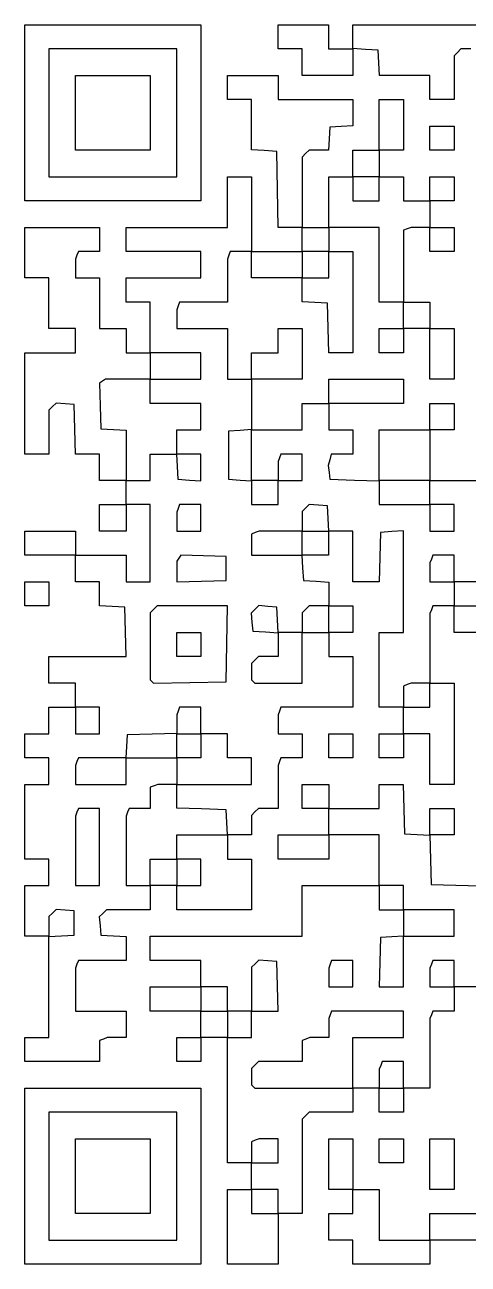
# Model space of a CAD drawing. Extents: x 15 to 585, y 256 to 826.
# Drawn here: x 15 to 219, y 256 to 826 of the extents above; entities that cross this region are included whole.
import ezdxf

# ---------------------------------------------------------------- set-up
doc = ezdxf.new("R2010")
doc.units = 0
doc.layers.add('Layer_1', color=7, linetype='CONTINUOUS')

msp = doc.modelspace()

# ---------------------------------------------------------------- linework, layer by layer
at = {"layer": 'Layer_1', "color": 7}
for points in [[(14.751989, 785.634242), (14.751989, 826.107962), (55.225697, 826.107962), (95.699408, 826.107962), (95.699408, 785.634242), (95.699408, 745.160539), (55.225697, 745.160539), (14.751989, 745.160539)], [(84.610733, 785.634242), (84.610733, 815.019269), (55.225697, 815.019269), (25.840664, 815.019269), (25.840664, 785.634242), (25.840664, 756.249214), (55.225697, 756.249214), (84.610733, 756.249214)], [(38.038238, 785.634242), (38.038238, 802.821713), (55.225697, 802.821713), (72.413155, 802.821713), (72.413155, 785.634242), (72.413155, 768.446771), (55.225697, 768.446771), (38.038238, 768.446771)], [(201.041963, 773.991117), (201.041963, 779.535459), (206.586307, 779.535459), (212.130652, 779.535459), (212.130652, 773.991117), (212.130652, 768.446771), (206.586307, 768.446771), (201.041962, 768.446771)], [(177.755715, 750.704816), (177.755715, 756.249131), (171.656933, 756.249131), (165.55815, 756.249131), (165.55815, 750.704816), (165.55815, 745.160456), (171.656933, 745.160456), (177.755715, 745.160456)], [(154.469475, 715.775629), (154.469475, 721.874374), (148.370693, 721.874374), (142.271903, 721.874374), (142.271903, 715.775629), (142.271903, 709.676831), (148.370693, 709.676831), (154.469475, 709.676831)], [(72.413155, 622.630451), (72.413155, 628.729241), (78.453982, 628.729241), (84.494812, 628.729241), (84.830085, 622.907689), (85.165372, 617.086136), (90.432487, 616.748344), (95.699617, 616.410551), (95.699617, 622.570099), (95.699617, 628.729616), (90.155257, 628.729616), (84.610942, 628.729616), (84.610942, 634.273976), (84.610942, 639.818336), (90.155257, 639.818336), (95.699617, 639.818336), (95.699617, 645.917119), (95.699617, 652.015864), (84.056512, 652.015864), (72.413367, 652.015864), (72.413367, 657.560224), (72.413367, 663.104584), (84.056512, 663.104584), (95.699618, 663.104584), (95.699618, 669.203374), (95.699618, 675.302111), (84.056512, 675.302111), (72.413367, 675.302111), (72.413367, 669.203374), (72.413367, 663.104584), (62.15631, 663.087784), (51.899297, 663.070984), (50.469161, 662.163671), (49.039023, 661.256321), (49.360475, 650.814739), (49.681923, 640.373111), (55.503477, 640.037831), (61.325071, 639.702551), (61.325071, 628.117361), (61.325071, 616.532224), (66.869385, 616.532224), (72.413743, 616.532224)], [(131.183227, 610.987346), (131.183227, 616.531706), (136.727542, 616.531706), (142.271902, 616.531706), (142.271902, 622.630451), (142.271902, 628.729241), (137.400622, 628.729241), (132.52938, 628.729241), (131.8563, 626.975261), (131.183228, 625.221289), (131.183228, 620.876479), (131.183228, 616.531706), (125.084438, 616.531706), (118.985655, 616.531706), (118.985655, 628.235584), (118.985655, 639.939454), (113.718533, 639.601661), (108.45141, 639.263869), (108.45141, 628.175149), (108.45141, 617.086474), (113.718533, 616.748674), (118.985655, 616.410881), (118.985655, 610.927294), (118.985655, 605.443706), (125.084438, 605.443706), (131.183228, 605.443706)], [(212.130652, 599.344204), (212.130652, 605.442994), (206.586307, 605.442994), (201.041962, 605.442994), (201.041962, 610.987346), (201.041962, 616.531706), (189.398842, 616.531706), (177.755715, 616.531706), (177.755715, 610.987346), (177.755715, 605.442994), (189.398842, 605.442994), (201.041962, 605.442994), (201.041962, 599.344204), (201.041962, 593.245459), (206.586307, 593.245459), (212.130652, 593.245459)], [(95.699408, 599.344204), (95.699408, 605.442994), (90.82812, 605.442994), (85.956877, 605.442994), (85.283805, 603.689014), (84.610732, 601.935041), (84.610732, 597.590231), (84.610732, 593.245459), (90.155047, 593.245459), (95.699408, 593.245459)], [(142.271903, 587.701099), (142.271903, 593.245459), (148.428652, 593.245459), (154.585358, 593.245459), (154.250078, 599.067011), (153.914805, 604.888564), (149.744963, 605.233481), (145.575128, 605.578406), (143.923373, 603.926644), (142.271655, 602.274934), (142.271655, 597.760256), (142.271655, 593.245586), (132.382523, 593.245586), (122.493398, 593.245586), (120.739425, 592.572514), (118.985408, 591.899441), (118.985408, 587.028154), (118.985408, 582.156866), (130.62855, 582.156866), (142.271655, 582.156866)], [(107.34255, 576.057956), (107.34255, 581.602316), (96.900923, 581.923766), (86.45934, 582.245216), (85.552028, 580.815079), (84.644678, 579.384896), (84.627877, 574.633436), (84.611077, 569.881931), (95.97699, 570.197929), (107.342903, 570.513934)], [(14.751989, 564.414979), (14.751989, 569.959339), (20.296306, 569.959339), (25.840664, 569.959339), (25.840664, 564.414979), (25.840664, 558.870619), (20.296306, 558.870619), (14.751989, 558.870619)], [(107.647905, 541.406006), (107.953432, 558.870701), (91.767495, 558.870701), (75.581512, 558.870701), (73.99744, 557.286634), (72.413328, 555.702521), (72.413328, 540.283946), (72.413328, 524.865379), (73.180319, 524.098429), (73.947275, 523.331434), (90.644978, 523.636541), (107.342722, 523.941641)], [(142.271903, 535.030196), (142.271903, 546.673339), (148.370693, 546.673339), (154.469475, 546.673339), (154.469475, 552.772084), (154.469475, 558.870874), (149.954768, 558.870874), (145.440098, 558.870874), (143.856022, 557.286799), (142.271903, 555.702686), (142.271903, 551.188009), (142.271903, 546.673339), (136.78551, 546.673339), (131.29911, 546.673339), (130.96383, 552.494891), (130.62855, 558.316444), (126.458715, 558.661361), (122.28888, 559.006279), (120.56952, 557.286926), (118.85016, 555.567566), (119.195078, 551.397731), (119.539995, 547.227889), (125.361555, 546.892609), (131.183145, 546.557329), (131.183145, 541.070936), (131.183145, 535.584536), (126.66843, 535.584536), (122.15376, 535.584536), (120.569685, 534.000461), (118.985573, 532.416349), (118.985573, 528.640931), (118.985573, 524.865469), (119.724825, 524.126261), (120.46407, 523.387009), (131.367922, 523.387009), (142.27182, 523.387009)], [(84.610733, 541.128979), (84.610733, 546.673339), (90.155048, 546.673339), (95.699408, 546.673339), (95.699408, 541.128979), (95.699408, 535.584626), (90.155048, 535.584626), (84.610733, 535.584626)], [(201.041963, 517.842566), (201.041963, 523.386926), (196.697182, 523.386926), (192.352387, 523.386926), (190.5984, 522.713846), (188.844405, 522.040774), (188.844405, 517.169494), (188.844405, 512.298206), (194.94318, 512.298206), (201.041962, 512.298206)], [(49.12691, 506.199416), (49.12691, 512.298206), (43.582555, 512.298206), (38.038238, 512.298206), (38.038238, 506.199416), (38.038238, 500.100671), (43.582555, 500.100671), (49.12691, 500.100671)], [(72.413155, 436.340666), (72.413155, 442.439464), (78.511942, 442.439464), (84.610732, 442.439464), (84.610732, 436.340666), (84.610732, 430.241906), (90.155047, 430.241906), (95.699408, 430.241906), (95.699408, 436.340666), (95.699408, 442.439464), (90.155047, 442.439464), (84.610732, 442.439464), (84.610732, 447.983816), (84.610732, 453.528131), (96.311797, 453.528131), (108.012862, 453.528131), (107.677582, 459.349729), (107.342303, 465.171281), (95.97639, 465.487286), (84.610478, 465.803284), (84.610478, 471.308831), (84.610478, 476.814379), (101.797943, 476.814379), (118.985408, 476.814379), (118.985408, 482.913169), (118.985408, 489.011959), (113.441047, 489.011959), (107.896725, 489.011959), (107.896725, 494.556311), (107.896725, 500.100671), (101.797943, 500.100671), (95.699152, 500.100671), (95.699152, 506.199416), (95.699152, 512.298206), (90.827872, 512.298206), (85.95663, 512.298206), (85.283558, 510.544226), (84.610478, 508.790216), (84.610478, 504.484249), (84.610478, 500.178251), (73.244571, 499.862246), (61.878659, 499.546249), (61.540864, 494.279119), (61.203068, 489.011996), (50.29377, 489.011996), (39.384513, 489.011996), (38.711438, 487.258024), (38.038364, 485.504006), (38.038364, 481.159234), (38.038364, 476.814424), (49.681461, 476.814424), (61.32461, 476.814424), (61.32461, 482.913214), (61.32461, 489.011996), (72.96771, 489.011996), (84.61086, 489.011996), (84.61086, 482.913214), (84.61086, 476.814424), (80.266042, 476.814424), (75.921278, 476.814424), (74.167258, 476.141396), (72.413284, 475.468316), (72.413284, 470.597029), (72.413284, 465.725749), (67.541999, 465.725749), (62.670757, 465.725749), (61.997681, 463.971776), (61.324609, 462.217751), (61.324609, 446.229844), (61.324609, 430.241944), (66.868924, 430.241944), (72.413284, 430.241944)], [(84.610733, 494.556311), (84.610733, 500.100671), (90.155048, 500.100671), (95.699408, 500.100671), (95.699408, 494.556311), (95.699408, 489.011959), (90.155048, 489.011959), (84.610733, 489.011959)], [(154.469475, 494.556229), (154.469475, 500.100589), (160.013798, 500.100589), (165.55815, 500.100589), (165.55815, 494.556229), (165.55815, 489.011876), (160.013798, 489.011876), (154.469475, 489.011876)], [(49.12691, 447.983816), (49.12691, 465.725704), (44.255625, 465.725704), (39.384387, 465.725704), (38.711312, 463.971731), (38.038238, 462.217714), (38.038238, 446.229799), (38.038238, 430.241906), (43.582555, 430.241906), (49.12691, 430.241906)], [(188.844405, 395.312546), (188.844405, 406.955636), (200.487525, 406.955636), (212.130653, 406.955636), (212.130653, 413.054434), (212.130653, 419.153194), (200.487525, 419.153194), (188.844405, 419.153194), (188.844405, 424.697569), (188.844405, 430.241906), (183.30006, 430.241906), (177.755715, 430.241906), (177.755715, 424.697569), (177.755715, 419.153194), (183.30006, 419.153194), (188.844405, 419.153194), (188.844405, 413.115191), (188.844405, 407.077181), (183.577275, 406.739389), (178.310145, 406.401604), (177.994147, 395.035661), (177.678143, 383.669764), (183.261285, 383.669764), (188.84442, 383.669764)], [(37.483811, 413.054434), (37.483811, 418.598771), (33.313931, 418.943719), (29.144096, 419.288621), (27.49238, 417.636889), (25.840664, 415.985186), (25.840664, 411.412556), (25.840664, 406.839926), (31.662216, 407.175214), (37.483811, 407.510494)], [(118.985655, 366.481909), (118.985655, 372.580706), (125.123212, 372.580706), (131.2608, 372.580706), (130.944802, 383.946604), (130.628805, 395.312546), (126.458962, 395.657449), (122.289127, 396.002359), (120.637372, 394.350664), (118.985655, 392.698924), (118.985655, 382.639894), (118.985655, 372.580864), (113.441295, 372.580864), (107.89698, 372.580864), (107.89698, 378.125239), (107.89698, 383.669569), (101.79819, 383.669569), (95.699408, 383.669569), (95.699408, 378.125239), (95.699408, 372.580864), (101.79819, 372.580864), (107.89698, 372.580864), (107.89698, 366.482104), (107.89698, 360.383306), (113.441295, 360.383306), (118.985655, 360.383306)], [(165.55815, 389.768171), (165.55815, 395.866969), (160.68687, 395.866969), (155.815628, 395.866969), (155.142555, 394.112981), (154.469475, 392.358986), (154.469475, 388.014176), (154.469475, 383.669374), (160.013798, 383.669374), (165.55815, 383.669374)], [(212.130652, 389.768171), (212.130652, 395.866969), (207.25938, 395.866969), (202.388108, 395.866969), (201.715035, 394.112981), (201.041963, 392.358986), (201.041963, 388.014176), (201.041963, 383.669374), (206.586308, 383.669374), (212.130653, 383.669374)], [(165.55815, 348.740051), (165.55815, 360.383149), (177.201278, 360.383149), (188.844405, 360.383149), (188.844405, 366.481909), (188.844405, 372.580706), (172.330005, 372.580706), (155.815628, 372.580706), (155.142555, 370.826749), (154.469475, 369.072724), (154.469475, 364.727951), (154.469475, 360.383149), (150.124665, 360.383149), (145.7799, 360.383149), (144.02592, 359.710076), (142.271902, 359.037004), (142.271902, 354.165739), (142.271902, 349.294481), (132.212873, 349.294481), (122.153842, 349.294481), (120.569768, 347.710339), (118.985655, 346.126279), (118.985655, 342.350839), (118.985655, 338.575406), (119.724908, 337.836146), (120.46416, 337.096886), (143.011155, 337.096886), (165.55815, 337.096886)], [(188.844405, 343.195684), (188.844405, 349.294481), (183.973132, 349.294481), (179.10186, 349.294481), (178.428787, 347.540449), (177.755715, 345.786454), (177.755715, 341.441689), (177.755715, 337.096886), (183.30006, 337.096886), (188.844405, 337.096886)], [(14.751989, 296.622956), (14.751989, 337.096684), (55.225697, 337.096684), (95.699408, 337.096684), (95.699408, 296.622956), (95.699408, 256.149266), (55.225697, 256.149266), (14.751989, 256.149266)], [(84.610733, 296.622956), (84.610733, 326.008016), (55.225697, 326.008016), (25.840664, 326.008016), (25.840664, 296.622956), (25.840664, 267.237934), (55.225697, 267.237934), (84.610733, 267.237934)], [(38.038238, 296.622956), (38.038238, 313.810421), (55.225697, 313.810421), (72.413156, 313.810421), (72.413156, 296.622956), (72.413156, 279.435491), (55.225697, 279.435491), (38.038238, 279.435491)], [(131.183227, 308.266129), (131.183227, 313.810421), (126.838417, 313.810421), (122.493652, 313.810421), (120.739672, 313.137349), (118.985655, 312.464276), (118.985655, 307.593056), (118.985655, 302.721754), (125.084437, 302.721754), (131.183227, 302.721754)], [(177.755715, 308.266241), (177.755715, 313.810541), (183.30006, 313.810541), (188.844405, 313.810541), (188.844405, 308.266241), (188.844405, 302.721836), (183.30006, 302.721836), (177.755715, 302.721836)], [(201.041963, 302.167444), (201.041963, 313.810541), (206.586307, 313.810541), (212.130652, 313.810541), (212.130652, 302.167444), (212.130652, 290.524316), (206.586307, 290.524316), (201.041962, 290.524316)], [(131.183227, 284.979859), (131.183227, 290.524196), (125.084437, 290.524196), (118.985655, 290.524196), (118.985655, 284.979859), (118.985655, 279.435491), (125.084437, 279.435491), (131.183227, 279.435491)]]:
    msp.add_lwpolyline(points, close=True, dxfattribs=at)
for points in [[(219.813465, 815.019312), (215.29878, 815.019312), (213.714682, 813.435214), (212.130592, 811.851116), (212.130592, 801.79209), (212.130592, 791.733064), (206.58624, 791.733064), (201.041902, 791.733064), (201.041902, 797.27741), (201.041902, 802.821756), (189.456727, 802.821756), (177.871545, 802.821756), (177.5364, 808.643315), (177.20124, 814.464881), (171.37968, 814.800034), (165.558112, 815.135189), (165.558112, 808.978462), (165.558112, 802.821734), (153.915008, 802.821734), (142.271865, 802.821734), (142.271865, 808.920512), (142.271865, 815.01929), (136.727505, 815.01929), (131.18319, 815.01929), (131.18319, 820.563637), (131.18319, 826.107983), (142.826287, 826.107983), (154.469437, 826.107983), (154.469437, 820.563637), (154.469437, 815.01929), (160.013752, 815.01929), (165.558112, 815.01929), (165.558112, 820.563637), (165.558112, 826.107983), (194.943143, 826.107983), (224.328173, 826.107983)], [(224.328158, 546.672589), (218.229375, 546.672589), (212.130593, 546.672589), (212.130593, 552.771334), (212.130593, 558.870116), (207.25932, 558.870116), (202.388048, 558.870116), (201.714975, 557.116144), (201.041903, 555.362119), (201.041903, 539.374211), (201.041903, 523.386334), (206.586248, 523.386334), (212.130593, 523.386334), (212.130593, 500.100086), (212.130593, 476.813794), (206.586248, 476.813794), (201.041903, 476.813794), (201.041903, 488.456936), (201.041903, 500.100086), (194.94312, 500.100086), (188.844345, 500.100086), (188.844345, 494.555726), (188.844345, 489.011366), (183.3, 489.011366), (177.755655, 489.011366), (177.755655, 494.555726), (177.755655, 500.100086), (183.3, 500.100086), (188.844345, 500.100086), (188.844345, 506.198831), (188.844345, 512.297621), (183.3, 512.297621), (177.755655, 512.297621), (177.755655, 529.485079), (177.755655, 546.672589), (183.3, 546.672589), (188.844345, 546.672589), (188.844345, 570.019564), (188.844345, 593.366576), (183.577215, 593.028784), (178.310085, 592.690991), (177.994087, 581.325124), (177.678083, 569.959211), (171.618105, 569.959211), (165.558112, 569.959211), (165.558112, 581.602316), (165.558112, 593.245459), (160.013752, 593.245459), (154.469437, 593.245459), (154.469437, 587.701099), (154.469437, 582.156739), (148.312687, 582.156739), (142.155982, 582.156739), (142.491262, 576.335194), (142.826542, 570.513641), (148.648095, 570.178354), (154.469685, 569.843081), (154.469685, 564.356681), (154.469685, 558.870289), (160.014, 558.870289), (165.558367, 558.870289), (165.558367, 552.771499), (165.558367, 546.672754), (160.014, 546.672754), (154.469685, 546.672754), (154.469685, 541.128394), (154.469685, 535.584034), (160.014, 535.584034), (165.558367, 535.584034), (165.558367, 523.940929), (165.558367, 512.297786), (149.043975, 512.297786), (132.52959, 512.297786), (131.856517, 510.543806), (131.183438, 508.789796), (131.183438, 504.445024), (131.183438, 500.100259), (136.72776, 500.100259), (142.272113, 500.100259), (142.272113, 494.555891), (142.272113, 489.011539), (137.400833, 489.011539), (132.52959, 489.011539), (131.856517, 487.257559), (131.183438, 485.503541), (131.183438, 475.614416), (131.183438, 465.725291), (126.668723, 465.725291), (122.154053, 465.725291), (120.569985, 464.141216), (118.985865, 462.557104), (118.985865, 458.042426), (118.985865, 453.527711), (113.441505, 453.527711), (107.89719, 453.527711), (107.89719, 447.983396), (107.89719, 442.439029), (113.441505, 442.439029), (118.985865, 442.439029), (118.985865, 430.795939), (118.985865, 419.152804), (101.7984, 419.152804), (84.610942, 419.152804), (84.610942, 424.697141), (84.610942, 430.241471), (78.512152, 430.241471), (72.413367, 430.241471), (72.413367, 424.697141), (72.413367, 419.152804), (62.354336, 419.152804), (52.295308, 419.152804), (50.643591, 417.501071), (48.991873, 415.849369), (49.336796, 411.679541), (49.681715, 407.509676), (55.503266, 407.174389), (61.324859, 406.839146), (61.324859, 401.352746), (61.324859, 395.866346), (50.354787, 395.866346), (39.384764, 395.866346), (38.711689, 394.112351), (38.038615, 392.358319), (38.038615, 382.469216), (38.038615, 372.580076), (49.681715, 372.580076), (61.324859, 372.580076), (61.324859, 366.481279), (61.324859, 360.382519), (56.980049, 360.382519), (52.635278, 360.382519), (50.881262, 359.709446), (49.127286, 359.036381), (49.127286, 354.165116), (49.127286, 349.293814), (31.939828, 349.293814), (14.752366, 349.293814), (14.752366, 354.838189), (14.752366, 360.382519), (20.296683, 360.382519), (25.841041, 360.382519), (25.841041, 383.668744), (25.841041, 406.955014), (20.296683, 406.955014), (14.752366, 406.955014), (14.752366, 418.598141), (14.752366, 430.241239), (20.296683, 430.241239), (25.841041, 430.241239), (25.841041, 436.340036), (25.841041, 442.438834), (20.296683, 442.438834), (14.752366, 442.438834), (14.752366, 459.626291), (14.752366, 476.813756), (20.296683, 476.813756), (25.841041, 476.813756), (25.841041, 482.912546), (25.841041, 489.011329), (20.296683, 489.011329), (14.752366, 489.011329), (14.752366, 494.555689), (14.752366, 500.100041), (20.296683, 500.100041), (25.841041, 500.100041), (25.841041, 506.198794), (25.841041, 512.297576), (31.939828, 512.297576), (38.038615, 512.297576), (38.038615, 517.841936), (38.038615, 523.386296), (31.939828, 523.386296), (25.841042, 523.386296), (25.841042, 529.485041), (25.841042, 535.583824), (43.621741, 535.583824), (61.402436, 535.583824), (61.086433, 546.949736), (60.770434, 558.315649), (54.94884, 558.650929), (49.127286, 558.986201), (49.127286, 564.472601), (49.127286, 569.959001), (43.582931, 569.959001), (38.038615, 569.959001), (38.038615, 576.057746), (38.038615, 582.156536), (26.39547, 582.156536), (14.752366, 582.156536), (14.752366, 587.700889), (14.752366, 593.245249), (26.39547, 593.245249), (38.038615, 593.245249), (38.038615, 587.700889), (38.038615, 582.156536), (49.681715, 582.156536), (61.324859, 582.156536), (61.324859, 576.057746), (61.324859, 569.959001), (66.869178, 569.959001), (72.413535, 569.959001), (72.413535, 587.700889), (72.413535, 605.442776), (66.869178, 605.442776), (61.324859, 605.442776), (61.324859, 599.343994), (61.324859, 593.245249), (55.226073, 593.245249), (49.127286, 593.245249), (49.127286, 599.343994), (49.127286, 605.442776), (55.226073, 605.442776), (61.324859, 605.442776), (61.324859, 610.987144), (61.324859, 616.531496), (55.226073, 616.531496), (49.127286, 616.531496), (49.127286, 622.630241), (49.127286, 628.729031), (43.621741, 628.729031), (38.11619, 628.729031), (37.800189, 640.094944), (37.484188, 651.460856), (33.314309, 651.805774), (29.144473, 652.150691), (27.492758, 650.498936), (25.841042, 648.847219), (25.841042, 638.788189), (25.841042, 628.729151), (20.296683, 628.729151), (14.752366, 628.729151), (14.752366, 652.015406), (14.752366, 675.301654), (26.39547, 675.301654), (38.038615, 675.301654), (38.038615, 680.846014), (38.038615, 686.390374), (31.939828, 686.390374), (25.841042, 686.390374), (25.841042, 698.033479), (25.841042, 709.676621), (20.296683, 709.676621), (14.752366, 709.676621), (14.752366, 721.319741), (14.752366, 732.962884), (31.939828, 732.962884), (49.127286, 732.962884), (49.127286, 727.418524), (49.127286, 721.874164), (44.256002, 721.874164), (39.384764, 721.874164), (38.71169, 720.120191), (38.038615, 718.366211), (38.038615, 714.021401), (38.038615, 709.676621), (43.582931, 709.676621), (49.127286, 709.676621), (49.127286, 698.033479), (49.127286, 686.390374), (55.226073, 686.390374), (61.324859, 686.390374), (61.324859, 680.846014), (61.324859, 675.301654), (66.869178, 675.301654), (72.413535, 675.301654), (72.413535, 686.944804), (72.413535, 698.587901), (66.869178, 698.587901), (61.324859, 698.587901), (61.324859, 704.132261), (61.324859, 709.676621), (78.512325, 709.676621), (95.699782, 709.676621), (95.699782, 715.775419), (95.699782, 721.874164), (78.512325, 721.874164), (61.324859, 721.874164), (61.324859, 727.418524), (61.324859, 732.962884), (84.611108, 732.962884), (107.897355, 732.962884), (107.897355, 744.605989), (107.897355, 756.249131), (113.44167, 756.249131), (118.98603, 756.249131), (118.98603, 739.061666), (118.98603, 721.874164), (130.62918, 721.874164), (142.272285, 721.874164), (142.272285, 727.418524), (142.272285, 732.962884), (136.756088, 732.962884), (131.23989, 732.962884), (130.93437, 750.427579), (130.628843, 767.892252), (124.807253, 768.227407), (118.9857, 768.562562), (118.9857, 780.147737), (118.9857, 791.732912), (113.44134, 791.732912), (107.897025, 791.732912), (107.897025, 797.277259), (107.897025, 802.821604), (119.54013, 802.821604), (131.183273, 802.821604), (131.183273, 797.277259), (131.183273, 791.732912), (148.37073, 791.732912), (165.558195, 791.732912), (165.558195, 785.694891), (165.558195, 779.656863), (160.291072, 779.318903), (155.02395, 778.980939), (154.686158, 773.713811), (154.347938, 768.446686), (149.89404, 768.446686), (145.440098, 768.446686), (143.856022, 766.862584), (142.271903, 765.278486), (142.271903, 749.120704), (142.271903, 732.962884), (148.370693, 732.962884), (154.469475, 732.962884), (154.469475, 744.605989), (154.469475, 756.249131), (160.013798, 756.249131), (165.55815, 756.249131), (165.55815, 762.347899), (165.55815, 768.446686), (171.656933, 768.446686), (177.755715, 768.446686), (177.755715, 780.089896), (177.755715, 791.733021), (183.30006, 791.733021), (188.844405, 791.733021), (188.844405, 780.089896), (188.844405, 768.446771), (183.30006, 768.446771), (177.755715, 768.446771), (177.755715, 762.347989), (177.755715, 756.249214), (183.30006, 756.249214), (188.844405, 756.249214), (188.844405, 750.704854), (188.844405, 745.160539), (194.94318, 745.160539), (201.041963, 745.160539), (201.041963, 750.704854), (201.041963, 756.249214), (206.586307, 756.249214), (212.130652, 756.249214), (212.130652, 750.704854), (212.130652, 745.160539), (206.586307, 745.160539), (201.041962, 745.160539), (201.041962, 739.061756), (201.041962, 732.962966), (206.586307, 732.962966), (212.130652, 732.962966), (212.130652, 727.418606), (212.130652, 721.874246), (206.586307, 721.874246), (201.041962, 721.874246), (201.041962, 727.418606), (201.041962, 732.962966), (196.697182, 732.962966), (192.352387, 732.962966), (190.5984, 732.289894), (188.844405, 731.616814), (188.844405, 715.102429), (188.844405, 698.587991), (194.94318, 698.587991), (201.041962, 698.587991), (201.041962, 692.489239), (201.041962, 686.390456), (206.586307, 686.390456), (212.130652, 686.390456), (212.130652, 674.747306), (212.130652, 663.104209), (206.586307, 663.104209), (201.041962, 663.104209), (201.041962, 674.747306), (201.041962, 686.390456), (194.94318, 686.390456), (188.844405, 686.390456), (188.844405, 680.846096), (188.844405, 675.301736), (183.30006, 675.301736), (177.755715, 675.301736), (177.755715, 680.846096), (177.755715, 686.390456), (183.30006, 686.390456), (188.844405, 686.390456), (188.844405, 692.489239), (188.844405, 698.587991), (183.30006, 698.587991), (177.755715, 698.587991), (177.755715, 715.775509), (177.755715, 732.962966), (166.11258, 732.962966), (154.469475, 732.962966), (154.469475, 727.418606), (154.469475, 721.874246), (160.013798, 721.874246), (165.55815, 721.874246), (165.55815, 698.587991), (165.55815, 675.301736), (160.052603, 675.301736), (154.547055, 675.301736), (154.23105, 686.667649), (153.915053, 698.033561), (148.093455, 698.368841), (142.271902, 698.704121), (142.271902, 704.190521), (142.271902, 709.676914), (130.628805, 709.676914), (118.985655, 709.676914), (118.985655, 715.775711), (118.985655, 721.874456), (114.114375, 721.874456), (109.243133, 721.874456), (108.570053, 720.120484), (107.89698, 718.366504), (107.89698, 708.477326), (107.89698, 698.588194), (96.92691, 698.588194), (85.956878, 698.588194), (85.283805, 696.834221), (84.610733, 695.080249), (84.610733, 690.735431), (84.610733, 686.390666), (96.253838, 686.390666), (107.89698, 686.390666), (107.89698, 674.747524), (107.89698, 663.104419), (113.441295, 663.104419), (118.985655, 663.104419), (118.985655, 669.203201), (118.985655, 675.301946), (125.084437, 675.301946), (131.183227, 675.301946), (131.183227, 680.846306), (131.183227, 686.390666), (136.727542, 686.390666), (142.271902, 686.390666), (142.271902, 674.747524), (142.271902, 663.104419), (130.628805, 663.104419), (118.985655, 663.104419), (118.985655, 651.461269), (118.985655, 639.818164), (130.628805, 639.818164), (142.271903, 639.818164), (142.271903, 645.916954), (142.271903, 652.015699), (148.370693, 652.015699), (154.469475, 652.015699), (154.469475, 657.560059), (154.469475, 663.104419), (171.656933, 663.104419), (188.844405, 663.104419), (188.844405, 657.560059), (188.844405, 652.015699), (171.656933, 652.015699), (154.469475, 652.015699), (154.469475, 645.916954), (154.469475, 639.818164), (160.013798, 639.818164), (165.55815, 639.818164), (165.55815, 634.273811), (165.55815, 628.729451), (160.589385, 628.729451), (155.620583, 628.729451), (154.958445, 626.091259), (154.296308, 623.453104), (154.660088, 620.269706), (155.02386, 617.086346), (166.389773, 616.770341), (177.75567, 616.454344), (177.75567, 628.136299), (177.75567, 639.818209), (189.398798, 639.818209), (201.041918, 639.818209), (201.041918, 645.916999), (201.041918, 652.015744), (206.586263, 652.015744), (212.130608, 652.015744), (212.130608, 645.916999), (212.130608, 639.818209), (206.586263, 639.818209), (201.041917, 639.818209), (201.041917, 628.175066), (201.041917, 616.531961), (212.685045, 616.531961), (224.328173, 616.531961)], [(224.250645, 569.959594), (218.19066, 569.959594), (212.130668, 569.959594), (212.130668, 576.058331), (212.130668, 582.157121), (207.259395, 582.157121), (202.388123, 582.157121), (201.71505, 580.403141), (201.041978, 578.649124), (201.041978, 574.304359), (201.041978, 569.959594), (206.586323, 569.959594), (212.130668, 569.959594), (212.130668, 564.415226), (212.130668, 558.870874), (218.229443, 558.870874), (224.328233, 558.870874)], [(224.250675, 383.670469), (218.190697, 383.670469), (212.130705, 383.670469), (212.130705, 378.126176), (212.130705, 372.581801), (207.259433, 372.581801), (202.38816, 372.581801), (201.715088, 370.827806), (201.042023, 369.073819), (201.042023, 353.085874), (201.042023, 337.097981), (194.943233, 337.097981), (188.844458, 337.097981), (188.844458, 331.553644), (188.844458, 326.009314), (183.300113, 326.009314), (177.755768, 326.009314), (177.755768, 331.553644), (177.755768, 337.097981), (171.656985, 337.097981), (165.558195, 337.097981), (165.558195, 331.553644), (165.558195, 326.009314), (155.499165, 326.009314), (145.440135, 326.009314), (143.85606, 324.425171), (142.271948, 322.841111), (142.271948, 301.138946), (142.271948, 279.436819), (136.727588, 279.436819), (131.183273, 279.436819), (131.183273, 267.793646), (131.183273, 256.150556), (119.54013, 256.150556), (107.897025, 256.150556), (107.89698, 273.336731), (107.89698, 290.524196), (113.441295, 290.524196), (118.985655, 290.524196), (118.985655, 296.622956), (118.985655, 302.721754), (113.441295, 302.721754), (107.89698, 302.721754), (107.89698, 331.552354), (107.89698, 360.382916), (101.79819, 360.382916), (95.699408, 360.382916), (95.699408, 354.838616), (95.699408, 349.294249), (90.155047, 349.294249), (84.610732, 349.294249), (84.610732, 354.838616), (84.610732, 360.382916), (90.155047, 360.382916), (95.699408, 360.382916), (95.699408, 366.481714), (95.699408, 372.580511), (84.056303, 372.580511), (72.413155, 372.580511), (72.413155, 378.124841), (72.413155, 383.669179), (84.056303, 383.669179), (95.699408, 383.669179), (95.699408, 389.767976), (95.699408, 395.866736), (84.056303, 395.866736), (72.413155, 395.866736), (72.413155, 401.411111), (72.413155, 406.955441), (107.34255, 406.955441), (142.271903, 406.955441), (142.271903, 418.598576), (142.271903, 430.241666), (160.013798, 430.241666), (177.755715, 430.241666), (177.755715, 441.884839), (177.755715, 453.527929), (166.11258, 453.527929), (154.469475, 453.527929), (154.469475, 447.983606), (154.469475, 442.439269), (142.826333, 442.439269), (131.183228, 442.439269), (131.183228, 447.983606), (131.183228, 453.527929), (142.826333, 453.527929), (154.469475, 453.527929), (154.469475, 459.626711), (154.469475, 465.725501), (148.370693, 465.725501), (142.271903, 465.725501), (142.271903, 471.269854), (142.271903, 476.814176), (148.370693, 476.814176), (154.469475, 476.814176), (154.469475, 471.269854), (154.469475, 465.725501), (166.11258, 465.725501), (177.755715, 465.725501), (177.755715, 471.269854), (177.755715, 476.814176), (183.26127, 476.814176), (188.766818, 476.814176), (189.082815, 465.448309), (189.398813, 454.082396), (195.22038, 453.747116), (201.04194, 453.411836), (201.04194, 459.568579), (201.04194, 465.725291), (206.586285, 465.725291), (212.13063, 465.725291), (212.13063, 459.626501), (212.13063, 453.527711), (206.547495, 453.527711), (200.964353, 453.527711), (201.280358, 442.161836), (201.596355, 430.795939), (212.962268, 430.479941), (224.328173, 430.163944)], [(224.328233, 267.238871), (212.685105, 267.238871), (201.041977, 267.238871), (201.041977, 261.694534), (201.041977, 256.150166), (183.300075, 256.150166), (165.55815, 256.150166), (165.55815, 261.694534), (165.55815, 267.238871), (160.013798, 267.238871), (154.469475, 267.238871), (154.469475, 273.337631), (154.469475, 279.436429), (160.013798, 279.436429), (165.55815, 279.436429), (165.55815, 284.980804), (165.55815, 290.525096), (160.013798, 290.525096), (154.469475, 290.525096), (154.469475, 302.168269), (154.469475, 313.811359), (160.013798, 313.811359), (165.55815, 313.811359), (165.55815, 302.168269), (165.55815, 290.525096), (171.656948, 290.525096), (177.75573, 290.525096), (177.75573, 278.882006), (177.75573, 267.238871), (189.398858, 267.238871), (201.041978, 267.238871), (201.041978, 273.337631), (201.041978, 279.436429), (212.685105, 279.436429), (224.328233, 279.436429)]]:
    msp.add_lwpolyline(points, dxfattribs=at)

doc.saveas('drawing.dxf')
